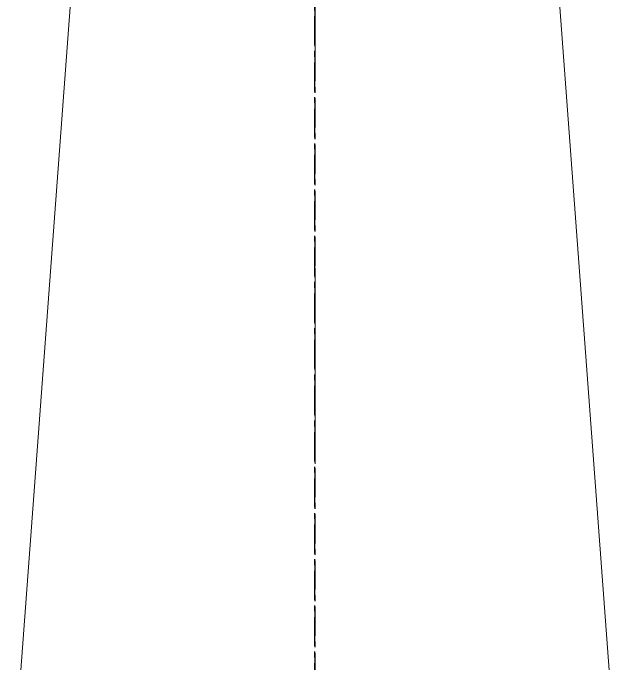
# Model space of a CAD drawing. Header units: inches. Extents: x 20229 to 21001, y -6726 to -5634.
# Drawn here: x 20366.39 to 20404.33, y -6101.97 to -6061.06 of the extents above; entities that cross this region are included whole.
import ezdxf

# ---------------------------------------------------------------- set-up
doc = ezdxf.new("R2010")
doc.units = ezdxf.units.IN
doc.header["$LTSCALE"] = 4.84
doc.header["$MEASUREMENT"] = 0
for name, pattern in [('CENTER', [0.6, 0.375, -0.075, 0.075, -0.075]), ('CENTER2', [28.575, 19.05, -3.175, 3.175, -3.175]), ('CENTERX2', [20.32, 12.7, -2.54, 2.54, -2.54])]:
    doc.linetypes.add(name, pattern=pattern)
doc.layers.get('0').update_dxf_attribs({"linetype": 'CONTINUOUS', "lineweight": 13})
doc.layers.add('2', color=1, linetype='CENTER2')
doc.layers.add('CENTER', color=1, linetype='CENTERX2', lineweight=15)

msp = doc.modelspace()

# ---------------------------------------------------------------- linework, layer by layer
at = {"linetype": 'Continuous'}
for p, q in [((20371.344, -6042.288), (20366.388, -6108.972)), ((20404.334, -6108.972), (20399.378, -6042.288))]:
    msp.add_line(p, q, dxfattribs=at)
at = {"layer": '2', "linetype": 'CENTER'}
msp.add_open_spline([(20385.361, -6341.864), (20385.361, -6336.889), (20385.361, -6326.939), (20385.361, -6262.429), (20385.361, -6249.992), (20385.361, -6241.285), (20385.361, -6236.31), (20385.361, -6232.579), (20385.361, -6228.848), (20385.361, -6225.117), (20385.361, -6221.385), (20385.361, -6216.41), (20385.361, -6210.192), (20385.361, -5889.112), (20385.361, -6195.267), (20385.361, -6185.317), (20385.361, -6177.854), (20385.361, -6172.879)], degree=3, knots=[0, 0, 0, 0, 0.125, 0.25, 0.375001, 0.437501, 0.468751, 0.500001, 0.531251, 0.562501, 0.593751, 0.625001, 0.687501, 0.750001, 0.812501, 0.875001, 1, 1, 1, 1], dxfattribs=at)
at = {"layer": 'CENTER'}
msp.add_open_spline([(20385.365, -5908.95), (20385.365, -5988.547), (20385.365, -5993.547), (20385.365, -6413.1)], degree=1, knots=[-0.749312, -0.749312, 0, 0.050224, 0.989614, 0.989614], dxfattribs=at)

doc.saveas('drawing.dxf')
